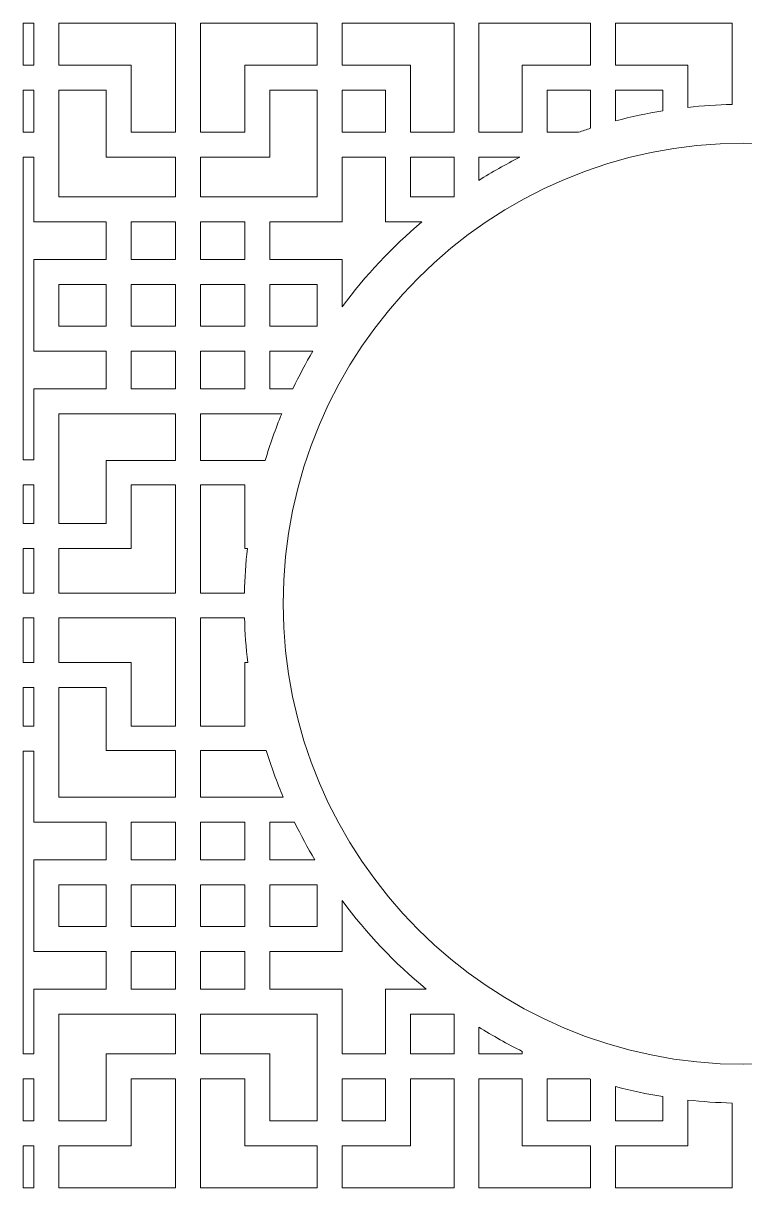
# Model space of a CAD drawing. Header units: centimetres. Extents: x -108 to 108, y -137 to 137.
# Drawn here: x 3.9 to 55.9, y -42 to 42 of the extents above; entities that cross this region are included whole.
import ezdxf

# ---------------------------------------------------------------- set-up
doc = ezdxf.new("R2010")
doc.units = ezdxf.units.CM
doc.header["$MEASUREMENT"] = 0
doc.layers.add('layer 1', color=7, linetype='Continuous')

msp = doc.modelspace()

# ---------------------------------------------------------------- linework, layer by layer
at = {"layer": 'layer 1', "color": 242, "lineweight": 9}
msp.add_ellipse((55.85767, 0.12312), major_axis=(0, 33.2), ratio=1, dxfattribs=at)
for points, knots in [([(3.93036, 38.95266), (3.93036, 38.95266), (4.69642, 38.95267), (4.69642, 38.95267), (4.69642, 38.95267), (4.69642, 38.95267), (4.69642, 41.96267), (4.69642, 41.96267), (4.69642, 41.96267), (4.69642, 41.96267), (3.93036, 41.96263), (3.93036, 41.96263), (3.93036, 41.96263), (3.93036, 41.96263), (3.93036, 38.95266), (3.93036, 38.95266)], [0, 0, 0, 0, 0.2, 0.2, 0.2, 0.2, 0.4, 0.4, 0.4, 0.4, 0.6, 0.6, 0.6, 0.6, 1, 1, 1, 1]), ([(14.90142, 41.96267), (14.90142, 41.96267), (14.90142, 34.10767), (14.90142, 34.10767), (14.90142, 34.10767), (14.90142, 34.10767), (11.70142, 34.10767), (11.70142, 34.10767), (11.70142, 34.10767), (11.70142, 34.10767), (11.70392, 38.95267), (11.70392, 38.95267), (11.70392, 38.95267), (11.70392, 38.95267), (6.49892, 38.95267), (6.49892, 38.95267), (6.49892, 38.95267), (6.49892, 38.95267), (6.49892, 41.96267), (6.49892, 41.96267), (6.49892, 41.96267), (6.49892, 41.96267), (14.90142, 41.96267), (14.90142, 41.96267)], [0, 0, 0, 0, 0.14285714, 0.14285714, 0.14285714, 0.14285714, 0.28571429, 0.28571429, 0.28571429, 0.28571429, 0.42857143, 0.42857143, 0.42857143, 0.42857143, 0.57142857, 0.57142857, 0.57142857, 0.57142857, 0.71428571, 0.71428571, 0.71428571, 0.71428571, 1, 1, 1, 1]), ([(16.70098, 41.96267), (16.70098, 41.96267), (16.70098, 34.10767), (16.70098, 34.10767), (16.70098, 34.10767), (16.70098, 34.10767), (19.90098, 34.10767), (19.90098, 34.10767), (19.90098, 34.10767), (19.90098, 34.10767), (19.89848, 38.95267), (19.89848, 38.95267), (19.89848, 38.95267), (19.89848, 38.95267), (25.10348, 38.95267), (25.10348, 38.95267), (25.10348, 38.95267), (25.10348, 38.95267), (25.10348, 41.96267), (25.10348, 41.96267), (25.10348, 41.96267), (25.10348, 41.96267), (16.70098, 41.96267), (16.70098, 41.96267)], [0, 0, 0, 0, 0.14285714, 0.14285714, 0.14285714, 0.14285714, 0.28571429, 0.28571429, 0.28571429, 0.28571429, 0.42857143, 0.42857143, 0.42857143, 0.42857143, 0.57142857, 0.57142857, 0.57142857, 0.57142857, 0.71428571, 0.71428571, 0.71428571, 0.71428571, 1, 1, 1, 1]), ([(34.96848, 41.96267), (34.96848, 41.96267), (34.96848, 34.10767), (34.96848, 34.10767), (34.96848, 34.10767), (34.96848, 34.10767), (31.83597, 34.10767), (31.83597, 34.10767), (31.83597, 34.10767), (31.83597, 34.10767), (31.83848, 38.95267), (31.83848, 38.95267), (31.83848, 38.95267), (31.83848, 38.95267), (26.90598, 38.95267), (26.90598, 38.95267), (26.90598, 38.95267), (26.90598, 38.95267), (26.90598, 41.96267), (26.90598, 41.96267), (26.90598, 41.96267), (26.90598, 41.96267), (34.96848, 41.96267), (34.96848, 41.96267)], [0, 0, 0, 0, 0.14285714, 0.14285714, 0.14285714, 0.14285714, 0.28571429, 0.28571429, 0.28571429, 0.28571429, 0.42857143, 0.42857143, 0.42857143, 0.42857143, 0.57142857, 0.57142857, 0.57142857, 0.57142857, 0.71428571, 0.71428571, 0.71428571, 0.71428571, 1, 1, 1, 1]), ([(39.87848, 38.95267), (39.87848, 38.95267), (39.87848, 34.10767), (39.87848, 34.10767), (39.87848, 34.10767), (39.87848, 34.10767), (36.74848, 34.10767), (36.74848, 34.10767), (36.74848, 34.10767), (36.74848, 34.10767), (36.74848, 41.96267), (36.74848, 41.96267), (36.74848, 41.96267), (36.74848, 41.96267), (44.81098, 41.96267), (44.81098, 41.96267), (44.81098, 41.96267), (44.81098, 41.96267), (44.81098, 38.95267), (44.81098, 38.95267), (44.81098, 38.95267), (44.81098, 38.95267), (39.87848, 38.95267), (39.87848, 38.95267)], [0, 0, 0, 0, 0.14285714, 0.14285714, 0.14285714, 0.14285714, 0.28571429, 0.28571429, 0.28571429, 0.28571429, 0.42857143, 0.42857143, 0.42857143, 0.42857143, 0.57142857, 0.57142857, 0.57142857, 0.57142857, 0.71428571, 0.71428571, 0.71428571, 0.71428571, 1, 1, 1, 1]), ([(55.01598, 36.11345), (55.01598, 36.11345), (55.01598, 41.96267), (55.01598, 41.96267), (55.01598, 41.96267), (55.01598, 41.96267), (46.61348, 41.96267), (46.61348, 41.96267), (46.61348, 41.96267), (46.61348, 41.96267), (46.61348, 38.95267), (46.61348, 38.95267), (46.61348, 38.95267), (46.61348, 38.95267), (51.81847, 38.95267), (51.81847, 38.95267), (51.81847, 38.95267), (51.81847, 38.95267), (51.81688, 35.89875), (51.81688, 35.89875), (51.81688, 35.89875), (52.87019, 36.01645), (53.93724, 36.08867), (55.01598, 36.11345)], [0, 0, 0, 0, 0.14285714, 0.14285714, 0.14285714, 0.14285714, 0.28571429, 0.28571429, 0.28571429, 0.28571429, 0.42857143, 0.42857143, 0.42857143, 0.42857143, 0.57142857, 0.57142857, 0.57142857, 0.57142857, 0.71428571, 0.71428571, 0.71428571, 0.71428571, 1, 1, 1, 1]), ([(3.93036, 37.1526), (3.93036, 37.1526), (4.69642, 37.15267), (4.69642, 37.15267), (4.69642, 37.15267), (4.69642, 37.15267), (4.69642, 34.10517), (4.69642, 34.10517), (4.69642, 34.10517), (4.69642, 34.10517), (3.93036, 34.10516), (3.93036, 34.10516), (3.93036, 34.10516), (3.93036, 34.10516), (3.93036, 37.1526), (3.93036, 37.1526)], [0, 0, 0, 0, 0.2, 0.2, 0.2, 0.2, 0.4, 0.4, 0.4, 0.4, 0.6, 0.6, 0.6, 0.6, 1, 1, 1, 1]), ([(9.90142, 32.30517), (9.90142, 32.30517), (14.90142, 32.31017), (14.90142, 32.31017), (14.90142, 32.31017), (14.90142, 32.31017), (14.90142, 29.45017), (14.90142, 29.45017), (14.90142, 29.45017), (14.90142, 29.45017), (6.49892, 29.45017), (6.49892, 29.45017), (6.49892, 29.45017), (6.49892, 29.45017), (6.49892, 37.15267), (6.49892, 37.15267), (6.49892, 37.15267), (6.49892, 37.15267), (9.90142, 37.15267), (9.90142, 37.15267), (9.90142, 37.15267), (9.90142, 37.15267), (9.90142, 32.30517), (9.90142, 32.30517)], [0, 0, 0, 0, 0.14285714, 0.14285714, 0.14285714, 0.14285714, 0.28571429, 0.28571429, 0.28571429, 0.28571429, 0.42857143, 0.42857143, 0.42857143, 0.42857143, 0.57142857, 0.57142857, 0.57142857, 0.57142857, 0.71428571, 0.71428571, 0.71428571, 0.71428571, 1, 1, 1, 1]), ([(21.70098, 32.30517), (21.70098, 32.30517), (16.70098, 32.31017), (16.70098, 32.31017), (16.70098, 32.31017), (16.70098, 32.31017), (16.70098, 29.45017), (16.70098, 29.45017), (16.70098, 29.45017), (16.70098, 29.45017), (25.10348, 29.45017), (25.10348, 29.45017), (25.10348, 29.45017), (25.10348, 29.45017), (25.10348, 37.15267), (25.10348, 37.15267), (25.10348, 37.15267), (25.10348, 37.15267), (21.70098, 37.15267), (21.70098, 37.15267), (21.70098, 37.15267), (21.70098, 37.15267), (21.70098, 32.30517), (21.70098, 32.30517)], [0, 0, 0, 0, 0.14285714, 0.14285714, 0.14285714, 0.14285714, 0.28571429, 0.28571429, 0.28571429, 0.28571429, 0.42857143, 0.42857143, 0.42857143, 0.42857143, 0.57142857, 0.57142857, 0.57142857, 0.57142857, 0.71428571, 0.71428571, 0.71428571, 0.71428571, 1, 1, 1, 1]), ([(30.03848, 34.10517), (30.03848, 34.10517), (26.90598, 34.10517), (26.90598, 34.10517), (26.90598, 34.10517), (26.90598, 34.10517), (26.90598, 37.15267), (26.90598, 37.15267), (26.90598, 37.15267), (26.90598, 37.15267), (30.03848, 37.15267), (30.03848, 37.15267), (30.03848, 37.15267), (30.03848, 37.15267), (30.03848, 34.10517), (30.03848, 34.10517)], [0, 0, 0, 0, 0.2, 0.2, 0.2, 0.2, 0.4, 0.4, 0.4, 0.4, 0.6, 0.6, 0.6, 0.6, 1, 1, 1, 1]), ([(44.81301, 34.39649), (44.81301, 34.39649), (44.81098, 37.15267), (44.81098, 37.15267), (44.81098, 37.15267), (44.81098, 37.15267), (41.67848, 37.15267), (41.67848, 37.15267), (41.67848, 37.15267), (41.67848, 37.15267), (41.67848, 34.10517), (41.67848, 34.10517), (41.67848, 34.10517), (41.67848, 34.10517), (43.94675, 34.10517), (43.94675, 34.10517), (43.94675, 34.10517), (44.23386, 34.20583), (44.52264, 34.30296), (44.81301, 34.39649)], [0, 0, 0, 0, 0.16666667, 0.16666667, 0.16666667, 0.16666667, 0.33333333, 0.33333333, 0.33333333, 0.33333333, 0.5, 0.5, 0.5, 0.5, 0.66666667, 0.66666667, 0.66666667, 0.66666667, 1, 1, 1, 1]), ([(50.01598, 35.65114), (48.86303, 35.46292), (47.72847, 35.22009), (46.61506, 34.92506), (46.61506, 34.92506), (46.61506, 34.92506), (46.61348, 37.15267), (46.61348, 37.15267), (46.61348, 37.15267), (46.61348, 37.15267), (50.01598, 37.15267), (50.01598, 37.15267), (50.01598, 37.15267), (50.01598, 37.15267), (50.01598, 35.65114), (50.01598, 35.65114)], [0, 0, 0, 0, 0.2, 0.2, 0.2, 0.2, 0.4, 0.4, 0.4, 0.4, 0.6, 0.6, 0.6, 0.6, 1, 1, 1, 1]), ([(3.93036, 32.31012), (3.93036, 32.31012), (4.69642, 32.31017), (4.69642, 32.31017), (4.69642, 32.31017), (4.69642, 32.31017), (4.69642, 27.64767), (4.69642, 27.64767), (4.69642, 27.64767), (4.69642, 27.64767), (9.90142, 27.65016), (9.90142, 27.65016), (9.90142, 27.65016), (9.90142, 27.65016), (9.90142, 24.93016), (9.90142, 24.93016), (9.90142, 24.93016), (9.90142, 24.93016), (4.69642, 24.93017), (4.69642, 24.93017), (4.69642, 24.93017), (4.69642, 24.93017), (4.69642, 18.33516), (4.69642, 18.33516), (4.69642, 18.33516), (4.69642, 18.33516), (9.90142, 18.33517), (9.90142, 18.33517), (9.90142, 18.33517), (9.90142, 18.33517), (9.90142, 15.62266), (9.90142, 15.62266), (9.90142, 15.62266), (9.90142, 15.62266), (4.69642, 15.62266), (4.69642, 15.62266), (4.69642, 15.62266), (4.69642, 15.62266), (4.69642, 10.48516), (4.69642, 10.48516), (4.69642, 10.48516), (4.69642, 10.48516), (3.93036, 10.48515), (3.93036, 10.48515), (3.93036, 10.48515), (3.93036, 10.48515), (3.93036, 32.31012), (3.93036, 32.31012)], [0, 0, 0, 0, 0.07692308, 0.07692308, 0.07692308, 0.07692308, 0.15384615, 0.15384615, 0.15384615, 0.15384615, 0.23076923, 0.23076923, 0.23076923, 0.23076923, 0.30769231, 0.30769231, 0.30769231, 0.30769231, 0.38461538, 0.38461538, 0.38461538, 0.38461538, 0.46153846, 0.46153846, 0.46153846, 0.46153846, 0.53846154, 0.53846154, 0.53846154, 0.53846154, 0.61538462, 0.61538462, 0.61538462, 0.61538462, 0.69230769, 0.69230769, 0.69230769, 0.69230769, 0.76923077, 0.76923077, 0.76923077, 0.76923077, 0.84615385, 0.84615385, 0.84615385, 0.84615385, 1, 1, 1, 1]), ([(32.65876, 27.65016), (32.65876, 27.65016), (30.02101, 27.65016), (30.02101, 27.65016), (30.02101, 27.65016), (30.02101, 27.65016), (30.03348, 32.31017), (30.03348, 32.31017), (30.03348, 32.31017), (30.03348, 32.31017), (26.90598, 32.31017), (26.90598, 32.31017), (26.90598, 32.31017), (26.90598, 32.31017), (26.90598, 27.64767), (26.90598, 27.64767), (26.90598, 27.64767), (26.90598, 27.64767), (21.70098, 27.65016), (21.70098, 27.65016), (21.70098, 27.65016), (21.70098, 27.65016), (21.70098, 24.93016), (21.70098, 24.93016), (21.70098, 24.93016), (21.70098, 24.93016), (26.90598, 24.93017), (26.90598, 24.93017), (26.90598, 24.93017), (26.90598, 24.93017), (26.90596, 21.52034), (26.90596, 21.52034), (26.90596, 21.52034), (28.57967, 23.78101), (30.51186, 25.83884), (32.65876, 27.65016)], [0, 0, 0, 0, 0.1, 0.1, 0.1, 0.1, 0.2, 0.2, 0.2, 0.2, 0.3, 0.3, 0.3, 0.3, 0.4, 0.4, 0.4, 0.4, 0.5, 0.5, 0.5, 0.5, 0.6, 0.6, 0.6, 0.6, 0.7, 0.7, 0.7, 0.7, 0.8, 0.8, 0.8, 0.8, 1, 1, 1, 1]), ([(34.96848, 29.44767), (34.96848, 29.44767), (31.83598, 29.44767), (31.83598, 29.44767), (31.83598, 29.44767), (31.83598, 29.44767), (31.83598, 32.30517), (31.83598, 32.30517), (31.83598, 32.30517), (31.83598, 32.30517), (34.96848, 32.30517), (34.96848, 32.30517), (34.96848, 32.30517), (34.96848, 32.30517), (34.96848, 29.44767), (34.96848, 29.44767)], [0, 0, 0, 0, 0.2, 0.2, 0.2, 0.2, 0.4, 0.4, 0.4, 0.4, 0.6, 0.6, 0.6, 0.6, 1, 1, 1, 1]), ([(39.70878, 32.30521), (39.70878, 32.30521), (36.74848, 32.30517), (36.74848, 32.30517), (36.74848, 32.30517), (36.74848, 32.30517), (36.74845, 30.63655), (36.74845, 30.63655), (36.74845, 30.63655), (37.70588, 31.23751), (38.6936, 31.79468), (39.70878, 32.30521)], [0, 0, 0, 0, 0.25, 0.25, 0.25, 0.25, 0.5, 0.5, 0.5, 0.5, 1, 1, 1, 1]), ([(11.70142, 24.92767), (11.70142, 24.92767), (14.90142, 24.92767), (14.90142, 24.92767), (14.90142, 24.92767), (14.90142, 24.92767), (14.90142, 27.65016), (14.90142, 27.65016), (14.90142, 27.65016), (14.90142, 27.65016), (11.70142, 27.65016), (11.70142, 27.65016), (11.70142, 27.65016), (11.70142, 27.65016), (11.70142, 24.92767), (11.70142, 24.92767)], [0, 0, 0, 0, 0.2, 0.2, 0.2, 0.2, 0.4, 0.4, 0.4, 0.4, 0.6, 0.6, 0.6, 0.6, 1, 1, 1, 1]), ([(19.90098, 24.92767), (19.90098, 24.92767), (16.70098, 24.92767), (16.70098, 24.92767), (16.70098, 24.92767), (16.70098, 24.92767), (16.70098, 27.65016), (16.70098, 27.65016), (16.70098, 27.65016), (16.70098, 27.65016), (19.90098, 27.65016), (19.90098, 27.65016), (19.90098, 27.65016), (19.90098, 27.65016), (19.90098, 24.92767), (19.90098, 24.92767)], [0, 0, 0, 0, 0.2, 0.2, 0.2, 0.2, 0.4, 0.4, 0.4, 0.4, 0.6, 0.6, 0.6, 0.6, 1, 1, 1, 1]), ([(6.49892, 20.13517), (6.49892, 20.13517), (9.90642, 20.13517), (9.90642, 20.13517), (9.90642, 20.13517), (9.90642, 20.13517), (9.90642, 23.12516), (9.90642, 23.12516), (9.90642, 23.12516), (9.90642, 23.12516), (6.49892, 23.12516), (6.49892, 23.12516), (6.49892, 23.12516), (6.49892, 23.12516), (6.49892, 20.13517), (6.49892, 20.13517)], [0, 0, 0, 0, 0.2, 0.2, 0.2, 0.2, 0.4, 0.4, 0.4, 0.4, 0.6, 0.6, 0.6, 0.6, 1, 1, 1, 1]), ([(11.70142, 20.13517), (11.70142, 20.13517), (14.90142, 20.13517), (14.90142, 20.13517), (14.90142, 20.13517), (14.90142, 20.13517), (14.90142, 23.13016), (14.90142, 23.13016), (14.90142, 23.13016), (14.90142, 23.13016), (11.70142, 23.13016), (11.70142, 23.13016), (11.70142, 23.13016), (11.70142, 23.13016), (11.70142, 20.13517), (11.70142, 20.13517)], [0, 0, 0, 0, 0.2, 0.2, 0.2, 0.2, 0.4, 0.4, 0.4, 0.4, 0.6, 0.6, 0.6, 0.6, 1, 1, 1, 1]), ([(19.90098, 20.13517), (19.90098, 20.13517), (16.70098, 20.13517), (16.70098, 20.13517), (16.70098, 20.13517), (16.70098, 20.13517), (16.70098, 23.13016), (16.70098, 23.13016), (16.70098, 23.13016), (16.70098, 23.13016), (19.90098, 23.13016), (19.90098, 23.13016), (19.90098, 23.13016), (19.90098, 23.13016), (19.90098, 20.13517), (19.90098, 20.13517)], [0, 0, 0, 0, 0.2, 0.2, 0.2, 0.2, 0.4, 0.4, 0.4, 0.4, 0.6, 0.6, 0.6, 0.6, 1, 1, 1, 1]), ([(25.10348, 20.13517), (25.10348, 20.13517), (21.69598, 20.13517), (21.69598, 20.13517), (21.69598, 20.13517), (21.69598, 20.13517), (21.69598, 23.12516), (21.69598, 23.12516), (21.69598, 23.12516), (21.69598, 23.12516), (25.10348, 23.12516), (25.10348, 23.12516), (25.10348, 23.12516), (25.10348, 23.12516), (25.10348, 20.13517), (25.10348, 20.13517)], [0, 0, 0, 0, 0.2, 0.2, 0.2, 0.2, 0.4, 0.4, 0.4, 0.4, 0.6, 0.6, 0.6, 0.6, 1, 1, 1, 1]), ([(11.70142, 15.62017), (11.70142, 15.62017), (14.90142, 15.62017), (14.90142, 15.62017), (14.90142, 15.62017), (14.90142, 15.62017), (14.90142, 18.33517), (14.90142, 18.33517), (14.90142, 18.33517), (14.90142, 18.33517), (11.70142, 18.33517), (11.70142, 18.33517), (11.70142, 18.33517), (11.70142, 18.33517), (11.70142, 15.62017), (11.70142, 15.62017)], [0, 0, 0, 0, 0.2, 0.2, 0.2, 0.2, 0.4, 0.4, 0.4, 0.4, 0.6, 0.6, 0.6, 0.6, 1, 1, 1, 1]), ([(19.90098, 15.62017), (19.90098, 15.62017), (16.70098, 15.62017), (16.70098, 15.62017), (16.70098, 15.62017), (16.70098, 15.62017), (16.70098, 18.33517), (16.70098, 18.33517), (16.70098, 18.33517), (16.70098, 18.33517), (19.90098, 18.33517), (19.90098, 18.33517), (19.90098, 18.33517), (19.90098, 18.33517), (19.90098, 15.62017), (19.90098, 15.62017)], [0, 0, 0, 0, 0.2, 0.2, 0.2, 0.2, 0.4, 0.4, 0.4, 0.4, 0.6, 0.6, 0.6, 0.6, 1, 1, 1, 1]), ([(24.79918, 18.33521), (24.79918, 18.33521), (21.70098, 18.33517), (21.70098, 18.33517), (21.70098, 18.33517), (21.70098, 18.33517), (21.70098, 15.62266), (21.70098, 15.62266), (21.70098, 15.62266), (21.70098, 15.62266), (23.35721, 15.62266), (23.35721, 15.62266), (23.35721, 15.62266), (23.80009, 16.54943), (24.28144, 17.45431), (24.79918, 18.33521)], [0, 0, 0, 0, 0.2, 0.2, 0.2, 0.2, 0.4, 0.4, 0.4, 0.4, 0.6, 0.6, 0.6, 0.6, 1, 1, 1, 1]), ([(6.49892, 13.82016), (6.49892, 13.82016), (6.49892, 5.89517), (6.49892, 5.89517), (6.49892, 5.89517), (6.49892, 5.89517), (9.90295, 5.89517), (9.90295, 5.89517), (9.90295, 5.89517), (9.90295, 5.89517), (9.90142, 10.45142), (9.90142, 10.45142), (9.90142, 10.45142), (9.90142, 10.45142), (14.90142, 10.45142), (14.90142, 10.45142), (14.90142, 10.45142), (14.90142, 10.45142), (14.90142, 13.82016), (14.90142, 13.82016), (14.90142, 13.82016), (14.90142, 13.82016), (6.49892, 13.82016), (6.49892, 13.82016)], [0, 0, 0, 0, 0.14285714, 0.14285714, 0.14285714, 0.14285714, 0.28571429, 0.28571429, 0.28571429, 0.28571429, 0.42857143, 0.42857143, 0.42857143, 0.42857143, 0.57142857, 0.57142857, 0.57142857, 0.57142857, 0.71428571, 0.71428571, 0.71428571, 0.71428571, 1, 1, 1, 1]), ([(22.55604, 13.8202), (22.55604, 13.8202), (16.70098, 13.82016), (16.70098, 13.82016), (16.70098, 13.82016), (16.70098, 13.82016), (16.70098, 10.45142), (16.70098, 10.45142), (16.70098, 10.45142), (16.70098, 10.45142), (21.36184, 10.45141), (21.36184, 10.45141), (21.36184, 10.45141), (21.70518, 11.59944), (22.10431, 12.72341), (22.55604, 13.8202)], [0, 0, 0, 0, 0.2, 0.2, 0.2, 0.2, 0.4, 0.4, 0.4, 0.4, 0.6, 0.6, 0.6, 0.6, 1, 1, 1, 1]), ([(3.92968, 5.89517), (3.92968, 5.89517), (4.69642, 5.89517), (4.69642, 5.89517), (4.69642, 5.89517), (4.69642, 5.89517), (4.69642, 8.68517), (4.69642, 8.68517), (4.69642, 8.68517), (4.69642, 8.68517), (3.9297, 8.68517), (3.9297, 8.68517)], [0, 0, 0, 0, 0.25, 0.25, 0.25, 0.25, 0.5, 0.5, 0.5, 0.5, 1, 1, 1, 1]), ([(14.90142, 0.89517), (14.90142, 0.89517), (14.90142, 8.68517), (14.90142, 8.68517), (14.90142, 8.68517), (14.90142, 8.68517), (11.70392, 8.68517), (11.70392, 8.68517), (11.70392, 8.68517), (11.70392, 8.68517), (11.70392, 4.09517), (11.70392, 4.09517), (11.70392, 4.09517), (11.70392, 4.09517), (6.49642, 4.09517), (6.49642, 4.09517), (6.49642, 4.09517), (6.49642, 4.09517), (6.49642, 0.89517), (6.49642, 0.89517), (6.49642, 0.89517), (6.49642, 0.89517), (14.90142, 0.89517), (14.90142, 0.89517)], [0, 0, 0, 0, 0.14285714, 0.14285714, 0.14285714, 0.14285714, 0.28571429, 0.28571429, 0.28571429, 0.28571429, 0.42857143, 0.42857143, 0.42857143, 0.42857143, 0.57142857, 0.57142857, 0.57142857, 0.57142857, 0.71428571, 0.71428571, 0.71428571, 0.71428571, 1, 1, 1, 1]), ([(19.86579, 0.89514), (19.86579, 0.89514), (16.70098, 0.89517), (16.70098, 0.89517), (16.70098, 0.89517), (16.70098, 0.89517), (16.70098, 8.68517), (16.70098, 8.68517), (16.70098, 8.68517), (16.70098, 8.68517), (19.89848, 8.68517), (19.89848, 8.68517), (19.89848, 8.68517), (19.89848, 8.68517), (19.89848, 4.09517), (19.89848, 4.09517), (19.89848, 4.09517), (19.89848, 4.09517), (20.07443, 4.09518), (20.07443, 4.09518), (20.07443, 4.09518), (19.95873, 3.0415), (19.8885, 1.97415), (19.86579, 0.89514)], [0, 0, 0, 0, 0.14285714, 0.14285714, 0.14285714, 0.14285714, 0.28571429, 0.28571429, 0.28571429, 0.28571429, 0.42857143, 0.42857143, 0.42857143, 0.42857143, 0.57142857, 0.57142857, 0.57142857, 0.57142857, 0.71428571, 0.71428571, 0.71428571, 0.71428571, 1, 1, 1, 1]), ([(3.93036, 4.09522), (3.93036, 4.09522), (4.69642, 4.09517), (4.69642, 4.09517), (4.69642, 4.09517), (4.69642, 4.09517), (4.69642, 0.89517), (4.69642, 0.89517), (4.69642, 0.89517), (4.69642, 0.89517), (3.93036, 0.89517), (3.93036, 0.89517), (3.93036, 0.89517), (3.93036, 0.89517), (3.93036, 4.09522), (3.93036, 4.09522)], [0, 0, 0, 0, 0.2, 0.2, 0.2, 0.2, 0.4, 0.4, 0.4, 0.4, 0.6, 0.6, 0.6, 0.6, 1, 1, 1, 1]), ([(3.93036, -0.9036), (3.93036, -0.9036), (4.69642, -0.90363), (4.69642, -0.90363), (4.69642, -0.90363), (4.69642, -0.90363), (4.69642, -4.10363), (4.69642, -4.10363), (4.69642, -4.10363), (4.69642, -4.10363), (3.93036, -4.10363), (3.93036, -4.10363), (3.93036, -4.10363), (3.93036, -4.10363), (3.93036, -0.9036), (3.93036, -0.9036)], [0, 0, 0, 0, 0.2, 0.2, 0.2, 0.2, 0.4, 0.4, 0.4, 0.4, 0.6, 0.6, 0.6, 0.6, 1, 1, 1, 1]), ([(14.90142, -0.90363), (14.90142, -0.90363), (14.90142, -8.69363), (14.90142, -8.69363), (14.90142, -8.69363), (14.90142, -8.69363), (11.70392, -8.69363), (11.70392, -8.69363), (11.70392, -8.69363), (11.70392, -8.69363), (11.70392, -4.10363), (11.70392, -4.10363), (11.70392, -4.10363), (11.70392, -4.10363), (6.49642, -4.10363), (6.49642, -4.10363), (6.49642, -4.10363), (6.49642, -4.10363), (6.49642, -0.90363), (6.49642, -0.90363), (6.49642, -0.90363), (6.49642, -0.90363), (14.90142, -0.90363), (14.90142, -0.90363)], [0, 0, 0, 0, 0.14285714, 0.14285714, 0.14285714, 0.14285714, 0.28571429, 0.28571429, 0.28571429, 0.28571429, 0.42857143, 0.42857143, 0.42857143, 0.42857143, 0.57142857, 0.57142857, 0.57142857, 0.57142857, 0.71428571, 0.71428571, 0.71428571, 0.71428571, 1, 1, 1, 1]), ([(19.87205, -0.90364), (19.87205, -0.90364), (16.70098, -0.90363), (16.70098, -0.90363), (16.70098, -0.90363), (16.70098, -0.90363), (16.70098, -8.69363), (16.70098, -8.69363), (16.70098, -8.69363), (16.70098, -8.69363), (19.89848, -8.69363), (19.89848, -8.69363), (19.89848, -8.69363), (19.89848, -8.69363), (19.89848, -4.10363), (19.89848, -4.10363), (19.89848, -4.10363), (19.89848, -4.10363), (20.10331, -4.10365), (20.10331, -4.10365), (20.10331, -4.10365), (19.98005, -3.05019), (19.9023, -1.98283), (19.87205, -0.90364)], [0, 0, 0, 0, 0.14285714, 0.14285714, 0.14285714, 0.14285714, 0.28571429, 0.28571429, 0.28571429, 0.28571429, 0.42857143, 0.42857143, 0.42857143, 0.42857143, 0.57142857, 0.57142857, 0.57142857, 0.57142857, 0.71428571, 0.71428571, 0.71428571, 0.71428571, 1, 1, 1, 1]), ([(3.93036, -5.90368), (3.93036, -5.90368), (4.69642, -5.90363), (4.69642, -5.90363), (4.69642, -5.90363), (4.69642, -5.90363), (4.69642, -8.69363), (4.69642, -8.69363), (4.69642, -8.69363), (4.69642, -8.69363), (3.93036, -8.69363), (3.93036, -8.69363), (3.93036, -8.69363), (3.93036, -8.69363), (3.93036, -5.90368), (3.93036, -5.90368)], [0, 0, 0, 0, 0.2, 0.2, 0.2, 0.2, 0.4, 0.4, 0.4, 0.4, 0.6, 0.6, 0.6, 0.6, 1, 1, 1, 1]), ([(6.49892, -13.82862), (6.49892, -13.82862), (6.49892, -5.90363), (6.49892, -5.90363), (6.49892, -5.90363), (6.49892, -5.90363), (9.90295, -5.90363), (9.90295, -5.90363), (9.90295, -5.90363), (9.90295, -5.90363), (9.90142, -10.45988), (9.90142, -10.45988), (9.90142, -10.45988), (9.90142, -10.45988), (14.90142, -10.45988), (14.90142, -10.45988), (14.90142, -10.45988), (14.90142, -10.45988), (14.90142, -13.82862), (14.90142, -13.82862), (14.90142, -13.82862), (14.90142, -13.82862), (6.49892, -13.82862), (6.49892, -13.82862)], [0, 0, 0, 0, 0.14285714, 0.14285714, 0.14285714, 0.14285714, 0.28571429, 0.28571429, 0.28571429, 0.28571429, 0.42857143, 0.42857143, 0.42857143, 0.42857143, 0.57142857, 0.57142857, 0.57142857, 0.57142857, 0.71428571, 0.71428571, 0.71428571, 0.71428571, 1, 1, 1, 1]), ([(3.93036, -10.49362), (3.93036, -10.49362), (4.69642, -10.49362), (4.69642, -10.49362), (4.69642, -10.49362), (4.69642, -10.49362), (4.69642, -15.63112), (4.69642, -15.63112), (4.69642, -15.63112), (4.69642, -15.63112), (9.90142, -15.63112), (9.90142, -15.63112), (9.90142, -15.63112), (9.90142, -15.63112), (9.90142, -18.34363), (9.90142, -18.34363), (9.90142, -18.34363), (9.90142, -18.34363), (4.69642, -18.34362), (4.69642, -18.34362), (4.69642, -18.34362), (4.69642, -18.34362), (4.69642, -24.93863), (4.69642, -24.93863), (4.69642, -24.93863), (4.69642, -24.93863), (9.90142, -24.93862), (9.90142, -24.93862), (9.90142, -24.93862), (9.90142, -24.93862), (9.90142, -27.65862), (9.90142, -27.65862), (9.90142, -27.65862), (9.90142, -27.65862), (4.69642, -27.65613), (4.69642, -27.65613), (4.69642, -27.65613), (4.69642, -27.65613), (4.69642, -32.31863), (4.69642, -32.31863), (4.69642, -32.31863), (4.69642, -32.31863), (3.93036, -32.31863), (3.93036, -32.31863), (3.93036, -32.31863), (3.93036, -32.31863), (3.93036, -10.49362), (3.93036, -10.49362)], [0, 0, 0, 0, 0.07692308, 0.07692308, 0.07692308, 0.07692308, 0.15384615, 0.15384615, 0.15384615, 0.15384615, 0.23076923, 0.23076923, 0.23076923, 0.23076923, 0.30769231, 0.30769231, 0.30769231, 0.30769231, 0.38461538, 0.38461538, 0.38461538, 0.38461538, 0.46153846, 0.46153846, 0.46153846, 0.46153846, 0.53846154, 0.53846154, 0.53846154, 0.53846154, 0.61538462, 0.61538462, 0.61538462, 0.61538462, 0.69230769, 0.69230769, 0.69230769, 0.69230769, 0.76923077, 0.76923077, 0.76923077, 0.76923077, 0.84615385, 0.84615385, 0.84615385, 0.84615385, 1, 1, 1, 1]), ([(21.43904, -10.45989), (21.43904, -10.45989), (16.70098, -10.45988), (16.70098, -10.45988), (16.70098, -10.45988), (16.70098, -10.45988), (16.70098, -13.82862), (16.70098, -13.82862), (16.70098, -13.82862), (16.70098, -13.82862), (22.66205, -13.82862), (22.66205, -13.82862), (22.66205, -13.82862), (22.20058, -12.73226), (21.79184, -11.60829), (21.43904, -10.45989)], [0, 0, 0, 0, 0.2, 0.2, 0.2, 0.2, 0.4, 0.4, 0.4, 0.4, 0.6, 0.6, 0.6, 0.6, 1, 1, 1, 1]), ([(11.70142, -15.62863), (11.70142, -15.62863), (14.90142, -15.62863), (14.90142, -15.62863), (14.90142, -15.62863), (14.90142, -15.62863), (14.90142, -18.34363), (14.90142, -18.34363), (14.90142, -18.34363), (14.90142, -18.34363), (11.70142, -18.34363), (11.70142, -18.34363), (11.70142, -18.34363), (11.70142, -18.34363), (11.70142, -15.62863), (11.70142, -15.62863)], [0, 0, 0, 0, 0.2, 0.2, 0.2, 0.2, 0.4, 0.4, 0.4, 0.4, 0.6, 0.6, 0.6, 0.6, 1, 1, 1, 1]), ([(19.90098, -15.62863), (19.90098, -15.62863), (16.70098, -15.62863), (16.70098, -15.62863), (16.70098, -15.62863), (16.70098, -15.62863), (16.70098, -18.34363), (16.70098, -18.34363), (16.70098, -18.34363), (16.70098, -18.34363), (19.90098, -18.34363), (19.90098, -18.34363), (19.90098, -18.34363), (19.90098, -18.34363), (19.90098, -15.62863), (19.90098, -15.62863)], [0, 0, 0, 0, 0.2, 0.2, 0.2, 0.2, 0.4, 0.4, 0.4, 0.4, 0.6, 0.6, 0.6, 0.6, 1, 1, 1, 1]), ([(23.48011, -15.63114), (23.48011, -15.63114), (21.70098, -15.63112), (21.70098, -15.63112), (21.70098, -15.63112), (21.70098, -15.63112), (21.70098, -18.34363), (21.70098, -18.34363), (21.70098, -18.34363), (21.70098, -18.34363), (24.95023, -18.34364), (24.95023, -18.34364), (24.95023, -18.34364), (24.42294, -17.46318), (23.93219, -16.5583), (23.48011, -15.63114)], [0, 0, 0, 0, 0.2, 0.2, 0.2, 0.2, 0.4, 0.4, 0.4, 0.4, 0.6, 0.6, 0.6, 0.6, 1, 1, 1, 1]), ([(6.49892, -20.14363), (6.49892, -20.14363), (9.90642, -20.14363), (9.90642, -20.14363), (9.90642, -20.14363), (9.90642, -20.14363), (9.90642, -23.13362), (9.90642, -23.13362), (9.90642, -23.13362), (9.90642, -23.13362), (6.49892, -23.13362), (6.49892, -23.13362), (6.49892, -23.13362), (6.49892, -23.13362), (6.49892, -20.14363), (6.49892, -20.14363)], [0, 0, 0, 0, 0.2, 0.2, 0.2, 0.2, 0.4, 0.4, 0.4, 0.4, 0.6, 0.6, 0.6, 0.6, 1, 1, 1, 1]), ([(11.70142, -20.14363), (11.70142, -20.14363), (14.90142, -20.14363), (14.90142, -20.14363), (14.90142, -20.14363), (14.90142, -20.14363), (14.90142, -23.13862), (14.90142, -23.13862), (14.90142, -23.13862), (14.90142, -23.13862), (11.70142, -23.13862), (11.70142, -23.13862), (11.70142, -23.13862), (11.70142, -23.13862), (11.70142, -20.14363), (11.70142, -20.14363)], [0, 0, 0, 0, 0.2, 0.2, 0.2, 0.2, 0.4, 0.4, 0.4, 0.4, 0.6, 0.6, 0.6, 0.6, 1, 1, 1, 1]), ([(19.90098, -20.14363), (19.90098, -20.14363), (16.70098, -20.14363), (16.70098, -20.14363), (16.70098, -20.14363), (16.70098, -20.14363), (16.70098, -23.13862), (16.70098, -23.13862), (16.70098, -23.13862), (16.70098, -23.13862), (19.90098, -23.13862), (19.90098, -23.13862), (19.90098, -23.13862), (19.90098, -23.13862), (19.90098, -20.14363), (19.90098, -20.14363)], [0, 0, 0, 0, 0.2, 0.2, 0.2, 0.2, 0.4, 0.4, 0.4, 0.4, 0.6, 0.6, 0.6, 0.6, 1, 1, 1, 1]), ([(25.10348, -20.14363), (25.10348, -20.14363), (21.69598, -20.14363), (21.69598, -20.14363), (21.69598, -20.14363), (21.69598, -20.14363), (21.69598, -23.13362), (21.69598, -23.13362), (21.69598, -23.13362), (21.69598, -23.13362), (25.10348, -23.13362), (25.10348, -23.13362), (25.10348, -23.13362), (25.10348, -23.13362), (25.10348, -20.14363), (25.10348, -20.14363)], [0, 0, 0, 0, 0.2, 0.2, 0.2, 0.2, 0.4, 0.4, 0.4, 0.4, 0.6, 0.6, 0.6, 0.6, 1, 1, 1, 1]), ([(26.90595, -21.27417), (26.90595, -21.27417), (26.90598, -24.93863), (26.90598, -24.93863), (26.90598, -24.93863), (26.90598, -24.93863), (21.70098, -24.93862), (21.70098, -24.93862), (21.70098, -24.93862), (21.70098, -24.93862), (21.70098, -27.65862), (21.70098, -27.65862), (21.70098, -27.65862), (21.70098, -27.65862), (26.90598, -27.65613), (26.90598, -27.65613), (26.90598, -27.65613), (26.90598, -27.65613), (26.90598, -32.31863), (26.90598, -32.31863), (26.90598, -32.31863), (26.90598, -32.31863), (30.03348, -32.31863), (30.03348, -32.31863), (30.03348, -32.31863), (30.03348, -32.31863), (30.02101, -27.65862), (30.02101, -27.65862), (30.02101, -27.65862), (30.02101, -27.65862), (32.96393, -27.65861), (32.96393, -27.65861), (32.96393, -27.65861), (30.69467, -25.78634), (28.65861, -23.64144), (26.90595, -21.27417)], [0, 0, 0, 0, 0.1, 0.1, 0.1, 0.1, 0.2, 0.2, 0.2, 0.2, 0.3, 0.3, 0.3, 0.3, 0.4, 0.4, 0.4, 0.4, 0.5, 0.5, 0.5, 0.5, 0.6, 0.6, 0.6, 0.6, 0.7, 0.7, 0.7, 0.7, 0.8, 0.8, 0.8, 0.8, 1, 1, 1, 1]), ([(11.70142, -24.93613), (11.70142, -24.93613), (14.90142, -24.93613), (14.90142, -24.93613), (14.90142, -24.93613), (14.90142, -24.93613), (14.90142, -27.65862), (14.90142, -27.65862), (14.90142, -27.65862), (14.90142, -27.65862), (11.70142, -27.65862), (11.70142, -27.65862), (11.70142, -27.65862), (11.70142, -27.65862), (11.70142, -24.93613), (11.70142, -24.93613)], [0, 0, 0, 0, 0.2, 0.2, 0.2, 0.2, 0.4, 0.4, 0.4, 0.4, 0.6, 0.6, 0.6, 0.6, 1, 1, 1, 1]), ([(19.90098, -24.93613), (19.90098, -24.93613), (16.70098, -24.93613), (16.70098, -24.93613), (16.70098, -24.93613), (16.70098, -24.93613), (16.70098, -27.65862), (16.70098, -27.65862), (16.70098, -27.65862), (16.70098, -27.65862), (19.90098, -27.65862), (19.90098, -27.65862), (19.90098, -27.65862), (19.90098, -27.65862), (19.90098, -24.93613), (19.90098, -24.93613)], [0, 0, 0, 0, 0.2, 0.2, 0.2, 0.2, 0.4, 0.4, 0.4, 0.4, 0.6, 0.6, 0.6, 0.6, 1, 1, 1, 1]), ([(9.90142, -32.31363), (9.90142, -32.31363), (14.90142, -32.31863), (14.90142, -32.31863), (14.90142, -32.31863), (14.90142, -32.31863), (14.90142, -29.45863), (14.90142, -29.45863), (14.90142, -29.45863), (14.90142, -29.45863), (6.49892, -29.45863), (6.49892, -29.45863), (6.49892, -29.45863), (6.49892, -29.45863), (6.49892, -37.16113), (6.49892, -37.16113), (6.49892, -37.16113), (6.49892, -37.16113), (9.90142, -37.16113), (9.90142, -37.16113), (9.90142, -37.16113), (9.90142, -37.16113), (9.90142, -32.31363), (9.90142, -32.31363)], [0, 0, 0, 0, 0.14285714, 0.14285714, 0.14285714, 0.14285714, 0.28571429, 0.28571429, 0.28571429, 0.28571429, 0.42857143, 0.42857143, 0.42857143, 0.42857143, 0.57142857, 0.57142857, 0.57142857, 0.57142857, 0.71428571, 0.71428571, 0.71428571, 0.71428571, 1, 1, 1, 1]), ([(21.70098, -32.31363), (21.70098, -32.31363), (16.70098, -32.31863), (16.70098, -32.31863), (16.70098, -32.31863), (16.70098, -32.31863), (16.70098, -29.45863), (16.70098, -29.45863), (16.70098, -29.45863), (16.70098, -29.45863), (25.10348, -29.45863), (25.10348, -29.45863), (25.10348, -29.45863), (25.10348, -29.45863), (25.10348, -37.16113), (25.10348, -37.16113), (25.10348, -37.16113), (25.10348, -37.16113), (21.70098, -37.16113), (21.70098, -37.16113), (21.70098, -37.16113), (21.70098, -37.16113), (21.70098, -32.31363), (21.70098, -32.31363)], [0, 0, 0, 0, 0.14285714, 0.14285714, 0.14285714, 0.14285714, 0.28571429, 0.28571429, 0.28571429, 0.28571429, 0.42857143, 0.42857143, 0.42857143, 0.42857143, 0.57142857, 0.57142857, 0.57142857, 0.57142857, 0.71428571, 0.71428571, 0.71428571, 0.71428571, 1, 1, 1, 1]), ([(34.96848, -29.45613), (34.96848, -29.45613), (31.83598, -29.45613), (31.83598, -29.45613), (31.83598, -29.45613), (31.83598, -29.45613), (31.83598, -32.31363), (31.83598, -32.31363), (31.83598, -32.31363), (31.83598, -32.31363), (34.96848, -32.31363), (34.96848, -32.31363), (34.96848, -32.31363), (34.96848, -32.31363), (34.96848, -29.45613), (34.96848, -29.45613)], [0, 0, 0, 0, 0.2, 0.2, 0.2, 0.2, 0.4, 0.4, 0.4, 0.4, 0.6, 0.6, 0.6, 0.6, 1, 1, 1, 1]), ([(36.7484, -30.39038), (36.7484, -30.39038), (36.74848, -32.31363), (36.74848, -32.31363), (36.74848, -32.31363), (36.74848, -32.31363), (39.87848, -32.31363), (39.87848, -32.31363), (39.87848, -32.31363), (39.87848, -32.31363), (39.87844, -32.1438), (39.87844, -32.1438), (39.87844, -32.1438), (38.80356, -31.61036), (37.7591, -31.02478), (36.7484, -30.39038)], [0, 0, 0, 0, 0.2, 0.2, 0.2, 0.2, 0.4, 0.4, 0.4, 0.4, 0.6, 0.6, 0.6, 0.6, 1, 1, 1, 1]), ([(3.93036, -34.1136), (3.93036, -34.1136), (4.69642, -34.11363), (4.69642, -34.11363), (4.69642, -34.11363), (4.69642, -34.11363), (4.69642, -37.16113), (4.69642, -37.16113), (4.69642, -37.16113), (4.69642, -37.16113), (3.93036, -37.16113), (3.93036, -37.16113), (3.93036, -37.16113), (3.93036, -37.16113), (3.93036, -34.1136), (3.93036, -34.1136)], [0, 0, 0, 0, 0.2, 0.2, 0.2, 0.2, 0.4, 0.4, 0.4, 0.4, 0.6, 0.6, 0.6, 0.6, 1, 1, 1, 1]), ([(14.90142, -41.97113), (14.90142, -41.97113), (14.90142, -34.11613), (14.90142, -34.11613), (14.90142, -34.11613), (14.90142, -34.11613), (11.70142, -34.11613), (11.70142, -34.11613), (11.70142, -34.11613), (11.70142, -34.11613), (11.70392, -38.96113), (11.70392, -38.96113), (11.70392, -38.96113), (11.70392, -38.96113), (6.49892, -38.96113), (6.49892, -38.96113), (6.49892, -38.96113), (6.49892, -38.96113), (6.49892, -41.97113), (6.49892, -41.97113), (6.49892, -41.97113), (6.49892, -41.97113), (14.90142, -41.97113), (14.90142, -41.97113)], [0, 0, 0, 0, 0.14285714, 0.14285714, 0.14285714, 0.14285714, 0.28571429, 0.28571429, 0.28571429, 0.28571429, 0.42857143, 0.42857143, 0.42857143, 0.42857143, 0.57142857, 0.57142857, 0.57142857, 0.57142857, 0.71428571, 0.71428571, 0.71428571, 0.71428571, 1, 1, 1, 1]), ([(16.70098, -41.97113), (16.70098, -41.97113), (16.70098, -34.11613), (16.70098, -34.11613), (16.70098, -34.11613), (16.70098, -34.11613), (19.90098, -34.11613), (19.90098, -34.11613), (19.90098, -34.11613), (19.90098, -34.11613), (19.89848, -38.96113), (19.89848, -38.96113), (19.89848, -38.96113), (19.89848, -38.96113), (25.10348, -38.96113), (25.10348, -38.96113), (25.10348, -38.96113), (25.10348, -38.96113), (25.10348, -41.97113), (25.10348, -41.97113), (25.10348, -41.97113), (25.10348, -41.97113), (16.70098, -41.97113), (16.70098, -41.97113)], [0, 0, 0, 0, 0.14285714, 0.14285714, 0.14285714, 0.14285714, 0.28571429, 0.28571429, 0.28571429, 0.28571429, 0.42857143, 0.42857143, 0.42857143, 0.42857143, 0.57142857, 0.57142857, 0.57142857, 0.57142857, 0.71428571, 0.71428571, 0.71428571, 0.71428571, 1, 1, 1, 1]), ([(30.03848, -34.11363), (30.03848, -34.11363), (26.90598, -34.11363), (26.90598, -34.11363), (26.90598, -34.11363), (26.90598, -34.11363), (26.90598, -37.16113), (26.90598, -37.16113), (26.90598, -37.16113), (26.90598, -37.16113), (30.03848, -37.16113), (30.03848, -37.16113), (30.03848, -37.16113), (30.03848, -37.16113), (30.03848, -34.11363), (30.03848, -34.11363)], [0, 0, 0, 0, 0.2, 0.2, 0.2, 0.2, 0.4, 0.4, 0.4, 0.4, 0.6, 0.6, 0.6, 0.6, 1, 1, 1, 1]), ([(34.96848, -41.97113), (34.96848, -41.97113), (34.96848, -34.11613), (34.96848, -34.11613), (34.96848, -34.11613), (34.96848, -34.11613), (31.83597, -34.11613), (31.83597, -34.11613), (31.83597, -34.11613), (31.83597, -34.11613), (31.83848, -38.96113), (31.83848, -38.96113), (31.83848, -38.96113), (31.83848, -38.96113), (26.90598, -38.96113), (26.90598, -38.96113), (26.90598, -38.96113), (26.90598, -38.96113), (26.90598, -41.97113), (26.90598, -41.97113), (26.90598, -41.97113), (26.90598, -41.97113), (34.96848, -41.97113), (34.96848, -41.97113)], [0, 0, 0, 0, 0.14285714, 0.14285714, 0.14285714, 0.14285714, 0.28571429, 0.28571429, 0.28571429, 0.28571429, 0.42857143, 0.42857143, 0.42857143, 0.42857143, 0.57142857, 0.57142857, 0.57142857, 0.57142857, 0.71428571, 0.71428571, 0.71428571, 0.71428571, 1, 1, 1, 1]), ([(39.87848, -38.96113), (39.87848, -38.96113), (39.87848, -34.11613), (39.87848, -34.11613), (39.87848, -34.11613), (39.87848, -34.11613), (36.74848, -34.11613), (36.74848, -34.11613), (36.74848, -34.11613), (36.74848, -34.11613), (36.74848, -41.97113), (36.74848, -41.97113), (36.74848, -41.97113), (36.74848, -41.97113), (44.81098, -41.97113), (44.81098, -41.97113), (44.81098, -41.97113), (44.81098, -41.97113), (44.81098, -38.96113), (44.81098, -38.96113), (44.81098, -38.96113), (44.81098, -38.96113), (39.87848, -38.96113), (39.87848, -38.96113)], [0, 0, 0, 0, 0.14285714, 0.14285714, 0.14285714, 0.14285714, 0.28571429, 0.28571429, 0.28571429, 0.28571429, 0.42857143, 0.42857143, 0.42857143, 0.42857143, 0.57142857, 0.57142857, 0.57142857, 0.57142857, 0.71428571, 0.71428571, 0.71428571, 0.71428571, 1, 1, 1, 1]), ([(44.81098, -34.14963), (44.77392, -34.13769), (44.73685, -34.12568), (44.69985, -34.11363), (44.69985, -34.11363), (44.69985, -34.11363), (41.67848, -34.11363), (41.67848, -34.11363), (41.67848, -34.11363), (41.67848, -34.11363), (41.67848, -37.16113), (41.67848, -37.16113), (41.67848, -37.16113), (41.67848, -37.16113), (44.81098, -37.16113), (44.81098, -37.16113), (44.81098, -37.16113), (44.81098, -37.16113), (44.81098, -34.14963), (44.81098, -34.14963)], [0, 0, 0, 0, 0.16666667, 0.16666667, 0.16666667, 0.16666667, 0.33333333, 0.33333333, 0.33333333, 0.33333333, 0.5, 0.5, 0.5, 0.5, 0.66666667, 0.66666667, 0.66666667, 0.66666667, 1, 1, 1, 1]), ([(46.61522, -34.67891), (46.61522, -34.67891), (46.61348, -37.16113), (46.61348, -37.16113), (46.61348, -37.16113), (46.61348, -37.16113), (50.01598, -37.16113), (50.01598, -37.16113), (50.01598, -37.16113), (50.01598, -37.16113), (50.01601, -35.40512), (50.01601, -35.40512), (50.01601, -35.40512), (48.86311, -35.21692), (47.72858, -34.97392), (46.61522, -34.67891)], [0, 0, 0, 0, 0.2, 0.2, 0.2, 0.2, 0.4, 0.4, 0.4, 0.4, 0.6, 0.6, 0.6, 0.6, 1, 1, 1, 1]), ([(51.81679, -35.65252), (51.81679, -35.65252), (51.81847, -38.96113), (51.81847, -38.96113), (51.81847, -38.96113), (51.81847, -38.96113), (46.61348, -38.96113), (46.61348, -38.96113), (46.61348, -38.96113), (46.61348, -38.96113), (46.61348, -41.97113), (46.61348, -41.97113), (46.61348, -41.97113), (46.61348, -41.97113), (55.01598, -41.97113), (55.01598, -41.97113), (55.01598, -41.97113), (55.01598, -41.97113), (55.016, -35.86724), (55.016, -35.86724), (55.016, -35.86724), (53.93722, -35.84249), (52.87012, -35.77024), (51.81679, -35.65252)], [0, 0, 0, 0, 0.14285714, 0.14285714, 0.14285714, 0.14285714, 0.28571429, 0.28571429, 0.28571429, 0.28571429, 0.42857143, 0.42857143, 0.42857143, 0.42857143, 0.57142857, 0.57142857, 0.57142857, 0.57142857, 0.71428571, 0.71428571, 0.71428571, 0.71428571, 1, 1, 1, 1]), ([(3.93036, -38.96113), (3.93036, -38.96113), (4.69642, -38.96113), (4.69642, -38.96113), (4.69642, -38.96113), (4.69642, -38.96113), (4.69642, -41.97113), (4.69642, -41.97113), (4.69642, -41.97113), (4.69642, -41.97113), (3.93036, -41.97113), (3.93036, -41.97113), (3.93036, -41.97113), (3.93036, -41.97113), (3.93036, -38.96113), (3.93036, -38.96113)], [0, 0, 0, 0, 0.2, 0.2, 0.2, 0.2, 0.4, 0.4, 0.4, 0.4, 0.6, 0.6, 0.6, 0.6, 1, 1, 1, 1])]:
    msp.add_open_spline(points, degree=3, knots=knots, dxfattribs=at)
msp.add_open_spline([(3.93036, 5.89517), (3.93036, 5.89517), (3.93036, 8.68517), (3.93036, 8.68517)], degree=3, dxfattribs=at)

doc.saveas('drawing.dxf')
